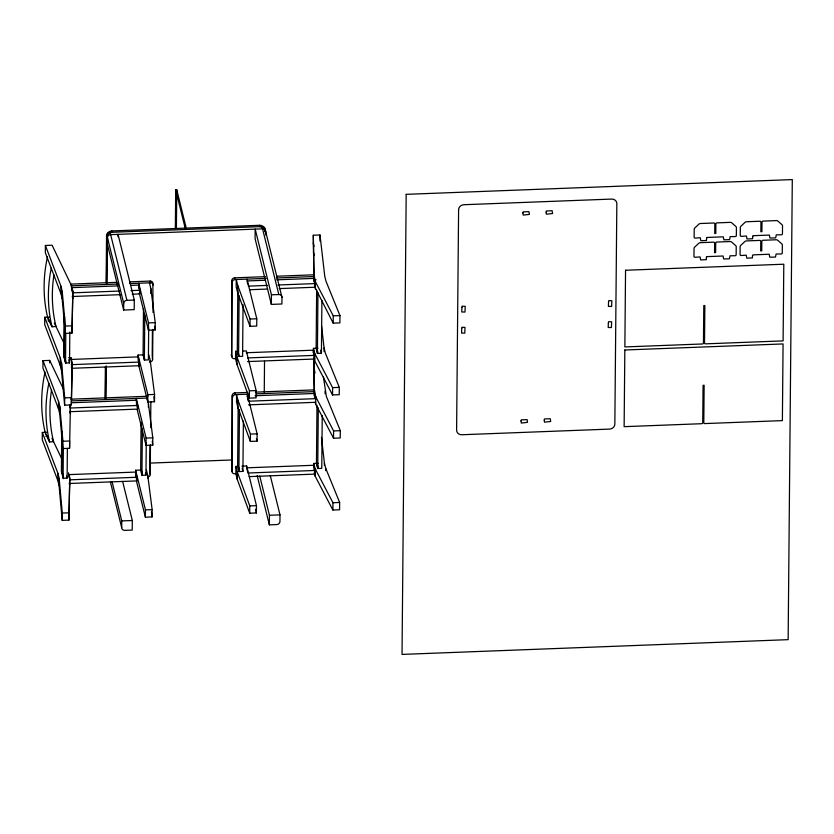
<?xml version="1.0" encoding="UTF-8"?>
<svg xmlns="http://www.w3.org/2000/svg" width="834" height="834" viewBox="0 0 834 834"><rect width="100%" height="100%" fill="white"/><g stroke="black" fill="none" stroke-linecap="round" stroke-linejoin="round"><path stroke-width="1.25" d="M46.798 432.283L42.325 432.46L42.263 439.758L57.817 480.52L59.099 485.701L62.206 520.364L68.909 520.114L69.775 477.997L68.492 472.815M63.582 389.415L49.686 360.403L42.982 360.663L42.92 367.961L58.463 408.723L59.746 413.904L62.863 448.567L69.566 448.317L70.421 406.2L70.358 413.497L69.847 411.433M49.216 317.097L44.744 317.274L44.682 324.572L60.236 365.334L61.508 370.515L64.625 405.178L71.328 404.917L72.193 362.811L70.911 357.63L68.68 357.713M71.536 288.262L71.557 285.812L52.094 245.217L45.401 245.477L45.338 252.775L60.882 293.537L62.164 298.718L65.281 333.381L71.985 333.12L72.839 291.014L70.744 284.102L116.885 282.34M48.309 321.194L48.33 318.755L51.739 325.865M49.654 362.842L49.686 360.403M57.817 480.52L57.88 473.222L42.325 432.46M58.463 408.723L58.536 401.425L42.982 360.663M59.099 485.701L59.162 478.403L57.88 473.222M59.746 413.904L59.819 406.606L58.536 401.425M60.236 365.334L60.298 358.036L44.744 317.274M60.882 293.537L60.955 286.239L45.401 245.477M61.508 370.515L61.58 363.207L60.298 358.036M62.164 298.718L62.237 291.41L60.955 286.239M61.747 431.345L61.393 471.346L63.248 478.643M61.82 473.066L62.133 438.236M62.206 520.364L62.279 513.056L59.162 478.403M62.675 476.339L62.706 473.91L63.561 477.361M62.863 448.567L62.925 441.259L59.819 406.606M64.166 316.159L63.811 356.16L65.667 363.457M63.363 448.567L63.103 478.247L67.116 478.091L67.387 448.421M64.239 357.88L64.604 316.597M64.625 405.178L64.698 397.87L61.58 363.207M65.094 361.153L65.115 358.724L65.969 362.175M65.281 333.381L65.344 326.073L62.237 291.41M65.782 333.381L65.521 363.061L69.535 362.905L69.816 331.942M68.909 520.114L69.775 477.997M69.566 448.317L69.629 441.009L62.925 441.259M70.89 360.059L70.911 357.63M71.328 404.917L72.193 362.811M71.985 333.12L72.839 291.014M71.933 366.814L71.953 364.375M105.084 398.016L105.365 366.897M106.126 282.611L106.543 235.928A5.306 4.764 -13.9 0 1 111.86 230.935L259.562 225.295A5.306 4.764 -13.9 0 1 264.67 228.818M105.428 398.715L105.72 366.303M106.471 283.341L106.898 235.365A3.18 2.856 -13.9 0 1 110.088 232.373L262.001 226.567A3.18 2.856 -13.9 0 1 265.139 229.329L281.965 297.29L281.902 303.993L271.352 304.4L255.089 238.701L255.183 229.121L271.436 294.819L271.352 304.4M106.012 398.391L106.304 365.98M107.054 283.007L107.461 237.638A3.18 2.856 -13.9 0 1 110.651 234.635L262.564 228.839A3.18 2.856 -13.9 0 1 265.702 231.591L265.671 234.948M118.011 236.752L118.032 234.354L134.295 300.052L134.211 309.633L123.661 310.039L107.398 244.341M122.608 481.333L132.304 520.499L132.22 530.08L124.829 530.361A3.18 2.856 -13.9 0 1 121.691 527.609L121.754 520.906L112.058 481.739M123.661 310.039L123.713 303.326L106.898 235.365M135.588 476.339L135.64 470.251L141.592 470.022M136.276 400.893L136.296 398.454L146.106 438.09L146.033 445.387L152.737 445.137L152.799 437.829L148.442 403.802L147.013 398.047L71.734 400.893M135.806 475.985L135.827 473.545L136.661 479.435M136.463 404.188L136.484 401.748L137.318 407.638M69.722 483.47L136.87 480.905L136.901 477.257L135.619 472.075L68.471 474.64M71.714 402.749L136.276 400.278L137.558 405.46L137.527 409.108L70.379 411.673M138.037 357.494L138.058 355.065L144.011 354.836M138.684 286.917L138.715 283.268L148.525 322.904L148.452 330.201L155.155 329.951L155.218 322.643L150.85 288.616L149.432 282.862M138.225 360.799L138.246 358.359M138.882 289.002L138.903 286.562M139.08 364.249L139.101 361.81M139.737 292.453L139.758 290.013M71.359 364.51L72.141 368.284L139.288 365.719L139.32 362.071L138.037 356.889L70.89 359.454M130.948 285.384L138.694 285.092L139.976 290.274L139.945 293.922L132.199 294.214M141.102 422.338L140.665 470.084L141.947 475.255L145.971 475.109L146.263 442.844M141.519 473.326L141.54 470.897L142.114 473.201M141.947 475.255L142.364 428.812M143.5 308.444L143.083 354.888L144.365 360.069L148.389 359.913L148.681 327.658M143.938 358.14L143.959 355.711L144.814 359.162M144.365 360.069L144.772 314.908M146.357 469.844L147.785 475.599L152.142 509.626L152.08 516.934L145.387 517.184L145.45 509.887L135.64 470.251M148.775 354.659L150.203 360.413L154.561 394.44L154.498 401.748L147.795 401.998L147.868 394.701L138.058 355.065M147.764 478.028L147.785 475.599M148.4 407.451L148.442 403.802M150.183 362.842L150.203 360.413M150.808 293.485L150.85 288.616M149.703 473.378A2.69 2.419 -13.9 0 0 149.776 472.836L150.016 445.481M147.503 477.1A2.69 2.419 -13.9 0 0 150.203 474.567L150.474 444.605M150.62 427.665L150.86 401.613M152.205 356.347L152.434 330.295M149.912 361.914A2.69 2.419 -13.9 0 0 152.622 359.371L152.893 329.409M153.039 312.479L152.862 283.393A2.69 2.419 -13.9 0 0 150.203 281.068L129.697 281.85M175.348 228.568L175.703 189.85L176.756 189.808L185.721 226.056L185.701 228.662M176.401 228.526L176.756 189.808M184.648 228.704L184.668 226.097L175.703 189.85M236.929 358.589L234.333 358.683A2.69 2.419 -13.9 0 1 231.675 356.358L231.915 280.38A2.69 2.419 -13.9 0 1 234.615 277.837L265.379 276.669M231.675 356.358L231.915 280.38M237.263 473.67L234.667 473.775A2.69 2.419 -13.9 0 1 232.008 471.439L232.259 395.462A2.69 2.419 -13.9 0 1 234.959 392.918L247.771 392.428M232.008 471.439L232.259 395.462M237.982 351.25L235.605 351.333L235.542 358.641L236.96 364.395L249.366 398.12L256.069 397.87L256.132 390.562L246.322 350.926L242.746 351.062M238.326 466.331L235.939 466.425L235.876 473.722L237.294 479.477L249.7 513.202L256.403 512.952L256.465 505.644L246.655 466.008L241.891 466.196M236.96 364.395L237.023 357.088L235.605 351.333M237.617 292.598L237.68 285.291L236.262 279.536L236.189 286.844L237.617 292.598L250.023 326.323L256.716 326.073L256.789 318.765L246.979 279.129M237.836 290.649L237.283 351.291L238.566 356.472L242.59 356.316L243.048 304.712M238.138 354.544L238.17 352.115L239.014 355.565M237.294 479.477L237.367 472.18L235.939 466.425M237.951 407.68L238.024 400.383L236.595 394.628L236.533 401.925L237.951 407.68L250.356 441.405L257.06 441.155L257.122 433.847L247.312 394.211L247.291 396.65M238.159 407.023L237.627 466.373L238.91 471.554L242.923 471.398L243.382 421.076M238.566 356.472L239.118 295.83M238.482 469.625L238.503 467.196L239.077 469.5M238.91 471.554L239.462 409.619M246.635 468.447L246.655 466.008M249.366 398.12L249.429 390.823L237.023 357.088M250.023 326.323L250.085 319.026L237.68 285.291M249.7 513.202L249.773 505.904L237.367 472.18M250.356 441.405L250.419 434.107L238.024 400.383M265.118 231.915L265.139 229.329M264.253 392.345L264.534 361.237M270.299 475.693L279.995 514.859L279.932 521.573A3.18 2.856 -13.9 0 1 276.742 524.565L269.361 524.847L269.445 515.266L259.749 476.099M314.825 286.979L333.193 323.144L339.897 322.894L339.959 315.586L326.021 281.339L324.739 276.158L320.006 234.99L313.313 235.24L313.907 276.127M313.376 352.709L313.396 350.28M314.022 280.891L314.043 278.462M313.428 353.23L313.469 348.362L317.921 348.195M314.074 282.048L313.313 235.24M314.491 357.546L313.667 351.667M315.148 285.749L314.314 279.87L316.107 279.797M313.72 466.571L313.751 464.142M314.366 395.973L314.418 389.885L255.465 392.136M321.57 326.084L324.082 347.955L325.364 353.136L339.302 387.383L339.24 394.691L332.537 394.941L314.689 360.851L314.752 353.543L313.469 348.362M315.346 289.054L315.408 281.746L314.084 274.803L276.909 276.221M313.772 467.103L313.813 463.443L318.254 463.277M314.428 395.91L313.824 359.36M314.835 472.628L314.001 466.748M321.465 437.308L324.416 463.037L325.698 468.218L339.647 502.464L339.574 509.772L332.881 510.033L315.023 475.933L315.096 468.625L313.813 463.443M323.446 377.093L326.355 396.421L340.293 430.667L340.23 437.975L333.527 438.236L315.679 404.136L315.742 396.828L314.418 389.885M316.649 290.201L316.128 348.268L317.41 353.439L321.424 353.293L321.903 300.386M316.983 351.531L317.003 349.102L317.858 352.553M316.983 405.282L316.461 463.35L317.744 468.52L321.768 468.374L322.237 415.468M317.41 353.439L317.952 292.797M317.327 466.613L317.347 464.184L318.202 467.634M317.744 468.52L318.296 407.878M319.954 241.078L320.006 234.99M324.051 351.614L324.082 347.955M324.395 465.476L324.416 463.037M325.052 393.679L325.072 391.24M325.677 470.657L325.698 468.218M332.537 394.941L332.61 387.643L314.752 353.543M333.193 323.144L333.256 315.846L315.408 281.746M332.881 510.033L332.943 502.725L315.096 468.625M333.527 438.236L333.6 430.928L315.742 396.828M47.486 256.882A161.681 142.948 -25.6 0 0 47.736 317.858L52.01 326.782L55.972 326.469A161.681 142.948 -25.6 0 1 53.939 274.949M45.891 436.38L47.653 436.234M45.067 372.068A161.681 142.948 -25.6 0 0 45.317 433.044L49.602 441.978L53.553 441.655A161.681 142.948 -25.6 0 1 51.52 390.145M184.668 226.097L185.721 226.056M71.557 285.812L118.22 284.029M129.885 283.581L150.631 282.789A2.69 2.419 -13.9 0 1 153.289 285.124M232.342 282.101A2.69 2.419 -13.9 0 1 235.042 279.567L266.161 278.379M276.523 277.983L314.116 276.544M118.032 285.885L71.547 287.657L72.829 292.838L119.314 291.056M246.958 280.954L265.035 280.266M276.659 279.828L314.105 278.389L315.388 283.57L277.941 284.999M130.938 290.618L139.976 290.274M248.24 286.135L267.61 285.395M72.798 296.487L120.576 294.663M249.502 289.742L267.578 289.044M279.202 288.606L315.356 287.219L314.845 285.155M123.713 303.326A3.18 2.856 -13.9 0 1 126.914 300.334L134.295 300.052M271.436 294.819L278.817 294.538A3.18 2.856 -13.9 0 1 281.965 297.29M65.344 326.073L72.047 325.823M148.525 322.904L155.218 322.643M250.085 319.026L256.789 318.765M333.256 315.846L339.959 315.586M246.301 352.751L313.459 350.186L314.741 355.367L247.583 357.932M72.172 364.635L139.32 362.071M247.552 361.581L314.699 359.016L313.928 355.242M64.698 397.87L71.39 397.62M147.868 394.701L154.561 394.44M249.429 390.823L256.132 390.562M332.61 387.643L339.302 387.383M70.89 399.184L147.785 396.254M232.686 397.182A2.69 2.419 -13.9 0 1 235.386 394.649L248.344 394.148M256.121 393.856L314.46 391.626M255.048 395.743L314.449 393.471L315.732 398.652L248.574 401.217L247.302 396.035M314.637 397.38L316.42 397.318M137.558 405.46L70.41 408.024L69.639 404.917M248.542 404.865L315.7 402.301M146.106 438.09L152.799 437.829M250.419 434.107L257.122 433.847M333.6 430.928L340.293 430.667M150.12 463.089L231.925 459.961M313.98 469.177L315.763 469.115M69.754 479.821L136.901 477.257M247.927 473.014L315.075 470.449L313.793 465.268L246.645 467.832L247.667 471.981M249.178 476.621L315.043 474.098M62.279 513.056L68.972 512.806M145.45 509.887L152.142 509.626M249.773 505.904L256.465 505.644M332.943 502.725L339.647 502.464M121.754 520.906L132.304 520.499M269.445 515.266L279.995 514.859M54.366 323.123L64.791 344.859M51.948 438.309L62.373 460.055M45.912 433.941L49.321 441.05M320.652 350.186L321.424 353.293M313.918 357.744L314.689 360.851M315.169 402.061L315.679 404.136M264.785 229.882L265.129 231.247A5.306 4.764 -13.9 0 0 259.895 226.65L259.562 225.295M262.001 226.567L278.817 294.538M314.251 472.826L315.023 475.933M247.218 281.996L247.729 284.06M234.615 277.837L235.042 279.567M247.5 397.516L248.355 400.966M256.445 438.674L257.06 441.155M257.164 475.578L269.361 524.847M234.959 392.918L235.386 394.649M255.485 509.23L256.403 512.952M242.152 468.291L242.923 471.398M150.203 281.068L150.631 282.789M139.257 293.047L148.452 330.201M152.195 357.65L152.622 359.371M111.86 230.935L112.204 232.29A5.306 4.764 -13.9 0 0 106.888 237.283L106.543 235.928M110.088 232.373L126.914 300.334M138.778 363.645L139.288 365.719M138.913 366.084L147.795 401.998M137.151 409.473L146.033 445.387M149.776 472.836L150.203 474.567M145.46 473.034L145.971 475.109M136.359 478.831L136.87 480.905M136.495 481.27L145.387 517.184M72.037 290.284L72.61 292.578M72.266 296.237L72.777 298.311M110.432 482.125L121.691 527.609M71.401 361.529L71.912 363.593M71.359 367.002L72.12 370.108M68.763 359.798L69.535 362.905M69.618 405.47L70.192 407.763M68.732 475.672L69.243 477.746M69.191 483.23L69.702 485.294M66.605 476.026L67.116 478.091M154.665 326.167L155.155 329.951M153.852 396.703L154.498 401.748M152.247 441.353L152.737 445.137M151.434 511.888L152.08 516.934M313.605 358.922L314.241 391.209M313.615 359.444L313.772 367.221A161.681 146.065 -1.1 0 1 315.033 373.017M232.29 471.335A2.69 2.419 -13.9 0 1 231.581 469.709M232.238 356.493A2.69 2.419 -13.9 0 1 231.247 354.627M313.428 252.139A161.681 146.065 -1.1 0 1 314.22 255.611M313.25 243.059A161.681 146.065 -1.1 0 1 314.043 246.53M49.602 441.978A161.681 142.948 -25.6 0 1 48.841 383.359M52.01 326.782A161.681 142.948 -25.6 0 1 51.26 268.173M706.419 257.195L706.325 259.666L700.685 259.916L700.101 256.945L695.014 257.258A1.063 0.949 -13.9 0 1 693.961 256.34L694.034 248.501A2.127 1.908 -13.9 0 1 694.67 247.125L698.736 243.299A2.127 1.908 -13.9 0 1 700.237 242.684L713.602 242.173A1.063 0.949 -13.9 0 1 714.644 243.09L714.561 252.671L715.614 252.639L715.708 243.048A1.063 0.949 -13.9 0 1 716.771 242.048L730.136 241.537A2.127 1.908 -13.9 0 1 731.626 242.048L735.63 245.561A2.127 1.908 -13.9 0 1 736.234 246.895L736.161 254.724A1.063 0.949 -13.9 0 1 735.098 255.725L730.011 255.798L729.375 258.811L723.662 258.967L723.078 256.007L707.034 256.622L706.419 257.195M706.596 238.024L706.492 240.494L700.852 240.734L700.279 237.773L695.181 238.086A1.063 0.949 -13.9 0 1 694.138 237.158L694.211 229.329A2.127 1.908 -13.9 0 1 694.837 227.953L698.913 224.127A2.127 1.908 -13.9 0 1 700.404 223.512L713.779 223.001A1.063 0.949 -13.9 0 1 714.821 223.919L714.738 233.499L715.791 233.457L715.874 223.877A1.063 0.949 -13.9 0 1 716.938 222.876L730.313 222.365A2.127 1.908 -13.9 0 1 731.793 222.876L735.796 226.389A2.127 1.908 -13.9 0 1 736.401 227.724L736.339 235.553A1.063 0.949 -13.9 0 1 735.275 236.554L730.177 236.627L729.552 239.639L723.912 239.827L723.255 236.835L707.201 237.45L706.596 238.024M752.529 255.433L752.435 257.904L746.795 258.154L746.221 255.183L741.124 255.496A1.063 0.949 -13.9 0 1 740.081 254.578L740.144 246.739A2.127 1.908 -13.9 0 1 740.78 245.363L744.856 241.537A2.127 1.908 -13.9 0 1 746.347 240.922L759.711 240.411A1.063 0.949 -13.9 0 1 760.764 241.328L760.671 250.909L761.734 250.878L761.817 241.287A1.063 0.949 -13.9 0 1 762.881 240.286L776.245 239.775A2.127 1.908 -13.9 0 1 777.736 240.286L781.739 243.799A2.127 1.908 -13.9 0 1 782.344 245.133L782.271 252.963A1.063 0.949 -13.9 0 1 781.208 253.963L776.12 254.036L775.484 257.06L769.772 257.206L769.198 254.245L753.269 254.85L752.529 255.433M752.706 236.262L752.612 238.732L746.972 238.983L746.493 236.053L741.301 236.324A1.063 0.949 -13.9 0 1 740.248 235.407L740.321 227.567A2.127 1.908 -13.9 0 1 740.957 226.191L745.023 222.365A2.127 1.908 -13.9 0 1 746.524 221.75L759.889 221.239A1.063 0.949 -13.9 0 1 760.931 222.157L760.848 231.737L761.901 231.696L761.995 222.115A1.063 0.949 -13.9 0 1 763.058 221.114L776.423 220.603A2.127 1.908 -13.9 0 1 777.913 221.114L781.917 224.627A2.127 1.908 -13.9 0 1 782.521 225.962L782.448 233.791A1.063 0.949 -13.9 0 1 781.385 234.792L776.298 234.865L775.662 237.878L769.949 238.034L769.365 235.073L753.321 235.688L752.706 236.262M406.189 194.343L402.03 654.409L788.14 639.657L792.3 179.591L406.189 194.343M458.596 209.709L456.605 430.156A5.306 4.764 -13.9 0 0 461.838 434.743L609.529 429.103A5.306 4.764 -13.9 0 0 614.846 424.11L616.837 203.663A5.306 4.764 -13.9 0 0 611.603 199.076L463.912 204.716A5.306 4.764 -13.9 0 0 458.596 209.709M461.744 328.262L461.588 333.079L464.778 333.152L464.997 327.397L462.015 327.282L461.744 328.262M461.932 307.173L461.786 311.979L464.976 312.052L465.226 306.349L462.265 306.172L461.932 307.173M521.01 420.868L521.333 423.067L527.515 422.338L527.119 419.638L521.365 419.836L521.01 420.868M522.887 212.899L523.21 215.089L529.392 214.39L528.964 211.669L523.241 211.857L522.887 212.899M544.227 419.982L544.477 422.16L550.721 421.472L550.221 418.731L544.602 418.939L544.227 419.982M546.103 212.024L546.385 214.202L552.608 213.504L552.108 210.752L546.447 210.981L546.103 212.024M608.372 322.664L608.215 327.47L611.405 327.553L611.624 321.799L608.705 321.663L608.372 322.664M608.559 301.574L608.413 306.38L611.603 306.453L611.854 300.751L608.893 300.574L608.559 301.574M624.833 349.988L624.134 426.664L701.675 423.703A1.063 0.949 -13.9 0 0 702.739 422.702L703.083 385.318L704.136 385.277L703.792 422.661A1.063 0.949 -13.9 0 0 704.845 423.578L782.386 420.617L783.074 343.942L624.833 349.988M625.552 270.258L624.864 346.934L702.395 343.973A1.063 0.949 -13.9 0 0 703.458 342.972L703.802 305.588L704.855 305.546L704.511 342.93A1.063 0.949 -13.9 0 0 705.564 343.848L783.105 340.887L783.793 264.211L625.552 270.258"/></g></svg>
